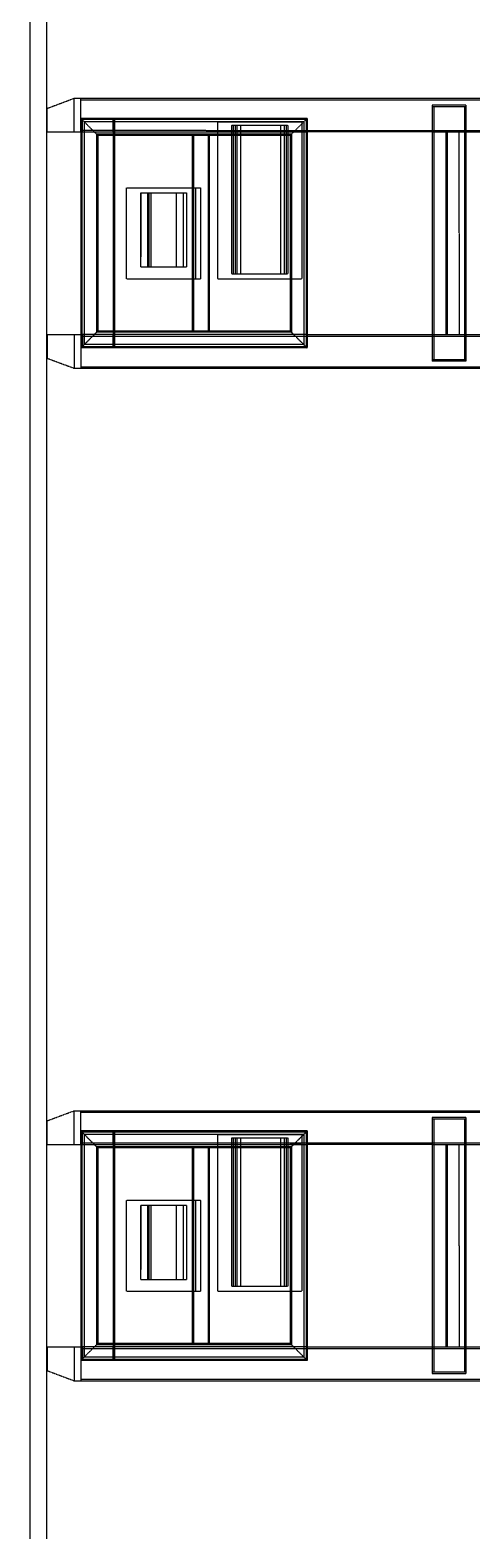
# Model space of a CAD drawing. Header units: millimetres. Extents: x -955179 to -912907, y 62798 to 154298.
# Drawn here: x -943724 to -942416, y 140321 to 144768 of the extents above; entities that cross this region are included whole.
import ezdxf

# ---------------------------------------------------------------- set-up
doc = ezdxf.new("R2010")
doc.units = ezdxf.units.MM
doc.header["$MEASUREMENT"] = 0
doc.linetypes.add('HIDDEN', pattern=[0.375, 0.25, -0.125])
doc.layers.add('CV', color=251, linetype='HIDDEN')

# ---------------------------------------------------------------- blocks, each defined once
blk = doc.blocks.new('TK출하')
at = {"layer": 'CV'}
for p, q in [((-847448, 112084.5, 754.3), (-847448, 138901.7, 412.6)), ((-847398, 112084.5, 753.9), (-847398, 138901.7, 413.1)), ((-847397.7, 134755.2, 699.9), (-847317.7, 134785.2, 699.9)), ((-847397.7, 134755.2, 699.9), (-847317.7, 134785.2, 699.9)), ((-847397.7, 134685.2, 699.9), (-847397.7, 134755.2, 699.9)), ((-847397.7, 134685.2, 699.9), (-847397.7, 134755.2, 699.9)), ((-847317.7, 134785.2, 699.9), (-845583.2, 134785.2, 690.5)), ((-847317.7, 134785.2, 699.9), (-845583.2, 134785.2, 690.5)), ((-847317.7, 134685.2, 699.9), (-847317.7, 134785.2, 699.9)), ((-847317.7, 134685.2, 699.9), (-847317.7, 134785.2, 699.9)), ((-847297.7, 134685.2, 699.9), (-847297.7, 134785.2, 699.9)), ((-847297.7, 134685.2, 699.9), (-847297.7, 134785.2, 699.9)), ((-847297.7, 134780.7, 699.9), (-845037.7, 134780.7, 699.9)), ((-847297.7, 134780.7, 699.9), (-845037.7, 134780.7, 699.9)), ((-846257.7, 134764.7, 699.9), (-846257.7, 134005.7, 699.9)), ((-846257.7, 134764.7, 699.9), (-846257.7, 134005.7, 699.9)), ((-846157.7, 134764.7, 699.9), (-846257.7, 134764.7, 699.9)), ((-846157.7, 134764.7, 699.9), (-846257.7, 134764.7, 699.9)), ((-846157.7, 134760.2, 699.9), (-846257.7, 134760.2, 699.9)), ((-846157.7, 134760.2, 699.9), (-846257.7, 134760.2, 699.9)), ((-846253.2, 134760.2, 699.9), (-846253.2, 134010.2, 699.9)), ((-846253.2, 134760.2, 699.9), (-846253.2, 134010.2, 699.9)), ((-846162.2, 134760.2, 699.9), (-846162.2, 134010.2, 699.9)), ((-846162.2, 134760.2, 699.9), (-846162.2, 134010.2, 699.9)), ((-846157.7, 134764.7, 699.9), (-846157.7, 134005.7, 699.9)), ((-846157.7, 134764.7, 699.9), (-846157.7, 134005.7, 699.9)), ((-846627.7, 134725.2, 699.9), (-847297.7, 134725.2, 699.9)), ((-846627.7, 134725.2, 699.9), (-847297.7, 134725.2, 699.9)), ((-847297.7, 134725.2, 699.9), (-847297.7, 134045.2, 699.9)), ((-847297.7, 134725.2, 699.9), (-847297.7, 134045.2, 699.9)), ((-847297.7, 134725.2, 699.9), (-847247.7, 134675.2, 699.9)), ((-847297.7, 134725.2, 699.9), (-847247.7, 134675.2, 699.9)), ((-847297.7, 134685.2, 699.9), (-847297.7, 134725.2, 699.9)), ((-847297.7, 134685.2, 699.9), (-847297.7, 134725.2, 699.9)), ((-846630.9, 134722, 699.9), (-847294.5, 134722, 699.9)), ((-846630.9, 134722, 699.9), (-847294.5, 134722, 699.9)), ((-847294.5, 134722, 699.9), (-847294.5, 134048.4, 699.9)), ((-847294.5, 134722, 699.9), (-847294.5, 134048.4, 699.9)), ((-847293.2, 134685.2, 699.9), (-847293.2, 134725.2, 699.9)), ((-847293.2, 134685.2, 699.9), (-847293.2, 134725.2, 699.9)), ((-846637.7, 134715.2, 699.9), (-847287.7, 134715.2, 699.9)), ((-846637.7, 134715.2, 699.9), (-847287.7, 134715.2, 699.9)), ((-847287.7, 134715.2, 699.9), (-847287.7, 134055.2, 699.9)), ((-847287.7, 134715.2, 699.9), (-847287.7, 134055.2, 699.9)), ((-847202.2, 134725.2, 699.9), (-847202.2, 134045.2, 699.9)), ((-847202.2, 134685.2, 699.9), (-847202.2, 134725.2, 699.9)), ((-847202.2, 134685.2, 699.9), (-847202.2, 134725.2, 699.9)), ((-847197.7, 134725.2, 699.9), (-847197.7, 134045.2, 699.9)), ((-847197.7, 134725.2, 699.9), (-847197.7, 134045.2, 699.9)), ((-846893, 134715.2, 699.9), (-846643.2, 134715.2, 699.9)), ((-846893, 134715.2, 699.9), (-846643.2, 134715.2, 699.9)), ((-846893, 134715.2, 709.4), (-846893, 134250.2, 709.4)), ((-846893, 134715.2, 709.4), (-846893, 134250.2, 709.4)), ((-846627.7, 134725.2, 699.9), (-846677.7, 134675.2, 699.9)), ((-846627.7, 134725.2, 699.9), (-846677.7, 134675.2, 699.9)), ((-846643.2, 134715.2, 699.9), (-846643.2, 134250.2, 699.9)), ((-846643.2, 134715.2, 699.9), (-846643.2, 134250.2, 699.9)), ((-846637.7, 134715.2, 699.9), (-846637.7, 134055.2, 699.9)), ((-846637.7, 134715.2, 699.9), (-846637.7, 134055.2, 699.9)), ((-846630.9, 134722, 699.9), (-846630.9, 134048.4, 699.9)), ((-846630.9, 134722, 699.9), (-846630.9, 134048.4, 699.9)), ((-846627.7, 134725.2, 699.9), (-846627.7, 134045.2, 699.9)), ((-846627.7, 134725.2, 699.9), (-846627.7, 134045.2, 699.9)), ((-847397.7, 134685.2, 699.9), (-847297.7, 134685.2, 699.9)), ((-847397.7, 134685.2, 699.9), (-847297.7, 134685.2, 699.9)), ((-847297.7, 134690.2, 699.9), (-845342.7, 134689.7, 699.9)), ((-847297.7, 134685.2, 699.9), (-846627.7, 134685.2, 699.9)), ((-846674.5, 134678.4, 699.9), (-847250.9, 134678.4, 699.9)), ((-846674.5, 134678.4, 699.9), (-847250.9, 134678.4, 699.9)), ((-847250.9, 134678.4, 699.9), (-847250.9, 134092, 699.9)), ((-847250.9, 134678.4, 699.9), (-847250.9, 134092, 699.9)), ((-846677.7, 134675.2, 699.9), (-847247.7, 134675.2, 699.9)), ((-846677.7, 134675.2, 699.9), (-847247.7, 134675.2, 699.9)), ((-847247.7, 134675.2, 699.9), (-847247.7, 134095.2, 699.9)), ((-847247.7, 134675.2, 699.9), (-847247.7, 134095.2, 699.9)), ((-846967.7, 134675.2, 699.9), (-846967.7, 134095.2, 699.9)), ((-846967.7, 134675.2, 699.9), (-846967.7, 134095.2, 699.9)), ((-846964.5, 134675.2, 699.9), (-846964.5, 134095.2, 699.9)), ((-846964.5, 134675.2, 699.9), (-846964.5, 134095.2, 699.9)), ((-846920.9, 134675.2, 699.9), (-846920.9, 134095.2, 699.9)), ((-846920.9, 134675.2, 699.9), (-846920.9, 134095.2, 699.9)), ((-846917.7, 134675.2, 699.9), (-846917.7, 134095.2, 699.9)), ((-846917.7, 134675.2, 699.9), (-846917.7, 134095.2, 699.9)), ((-846890, 134685.2, 699.9), (-846856, 134685.2, 699.9)), ((-846890, 134685.2, 699.9), (-846856, 134685.2, 699.9)), ((-846851.5, 134705.2, 699.9), (-846851.5, 134265.2, 699.9)), ((-846851.5, 134705.2, 699.9), (-846851.5, 134265.2, 699.9)), ((-846851.5, 134705.2, 699.9), (-846684.5, 134705.2, 699.9)), ((-846851.5, 134705.2, 699.9), (-846684.5, 134705.2, 699.9)), ((-846846.5, 134705.2, 699.9), (-846846.5, 134265.2, 699.9)), ((-846846.5, 134705.2, 699.9), (-846846.5, 134265.2, 699.9)), ((-846840.5, 134705.2, 699.9), (-846840.5, 134265.2, 699.9)), ((-846840.5, 134705.2, 699.9), (-846840.5, 134265.2, 699.9)), ((-846835.5, 134705.2, 699.9), (-846835.5, 134265.2, 699.9)), ((-846835.5, 134705.2, 699.9), (-846835.5, 134265.2, 699.9)), ((-846825.1, 134705.2, 699.9), (-846825.1, 134265.2, 699.9)), ((-846825.1, 134705.2, 699.9), (-846825.1, 134265.2, 699.9)), ((-846779.1, 134685.2, 699.9), (-846757.4, 134685.2, 699.9)), ((-846779.1, 134685.2, 699.9), (-846757.4, 134685.2, 699.9)), ((-846777.3, 134685.2, 699.9), (-846759.2, 134685.2, 699.9)), ((-846777.3, 134685.2, 699.9), (-846759.2, 134685.2, 699.9)), ((-846706.2, 134705.2, 699.9), (-846706.2, 134265.2, 699.9)), ((-846695.5, 134705.2, 699.9), (-846695.5, 134265.2, 699.9)), ((-846689.5, 134705.2, 699.9), (-846689.5, 134265.2, 699.9)), ((-846689.5, 134705.2, 699.9), (-846689.5, 134265.2, 699.9)), ((-846684.5, 134705.2, 699.9), (-846684.5, 134265.2, 699.9)), ((-846684.5, 134705.2, 699.9), (-846684.5, 134265.2, 699.9)), ((-846646.2, 134685.2, 699.9), (-846680.2, 134685.2, 699.9)), ((-846646.2, 134685.2, 699.9), (-846680.2, 134685.2, 699.9)), ((-846677.7, 134675.2, 699.9), (-846677.7, 134095.2, 699.9)), ((-846677.7, 134675.2, 699.9), (-846677.7, 134095.2, 699.9)), ((-846674.5, 134678.4, 699.9), (-846674.5, 134092, 699.9)), ((-846674.5, 134678.4, 699.9), (-846674.5, 134092, 699.9)), ((-846257.7, 134685.2, 699.9), (-846627.7, 134685.2, 699.9)), ((-846257.7, 134685.2, 699.9), (-846627.7, 134685.2, 699.9)), ((-846257.7, 134685.2, 699.9), (-846157.7, 134685.2, 699.9)), ((-846257.7, 134685.2, 699.9), (-846157.7, 134685.2, 699.9)), ((-846217.7, 134685.2, 699.9), (-846217.7, 134085.2, 699.9)), ((-846213.2, 134685.2, 699.9), (-846213.2, 134085.2, 699.9)), ((-846177.7, 134385.2, 699.9), (-846177.7, 134685.2, 699.9)), ((-846157.7, 134685.2, 699.9), (-845573.2, 134685.2, 699.9)), ((-847162.7, 134520.2, 699.9), (-846942.7, 134520.2, 699.9)), ((-847162.7, 134520.2, 699.9), (-846942.7, 134520.2, 699.9)), ((-847162.7, 134250.2, 699.9), (-847162.7, 134520.2, 699.9)), ((-847162.7, 134250.2, 699.9), (-847162.7, 134520.2, 699.9)), ((-847120.2, 134505.2, 699.9), (-846985.2, 134505.2, 699.9)), ((-847120.2, 134505.2, 699.9), (-847120.2, 134314.4, 699.9)), ((-847120.2, 134285.2, 699.9), (-847120.2, 134505.2, 699.9)), ((-847120.2, 134285.2, 699.9), (-847120.2, 134505.2, 699.9)), ((-847100.7, 134505.2, 699.9), (-847100.7, 134285.2, 699.9)), ((-847095.7, 134285.2, 699.9), (-847095.7, 134505.2, 699.9)), ((-847095.7, 134285.2, 699.9), (-847095.7, 134505.2, 699.9)), ((-847090.7, 134505.2, 699.9), (-847090.7, 134285.2, 699.9)), ((-847090.7, 134505.2, 699.9), (-847090.7, 134285.2, 699.9)), ((-847015.2, 134505.2, 699.9), (-847015.2, 134285.2, 699.9)), ((-846995.2, 134505.2, 699.9), (-846995.2, 134285.2, 699.9)), ((-846995.2, 134505.2, 699.9), (-846995.2, 134285.2, 699.9)), ((-846985.2, 134505.2, 699.9), (-846985.2, 134285.2, 699.9)), ((-846985.2, 134505.2, 699.9), (-846985.2, 134285.2, 699.9)), ((-846957.7, 134250.2, 699.9), (-846957.7, 134520.2, 699.9)), ((-846942.7, 134250.2, 699.9), (-846942.7, 134520.2, 699.9)), ((-846177.7, 134385.2, 699.9), (-846177.7, 134085.2, 699.9)), ((-847120.2, 134285.2, 699.9), (-846985.2, 134285.2, 699.9)), ((-847120.2, 134285.2, 699.9), (-846985.2, 134285.2, 699.9)), ((-846851.5, 134265.2, 699.9), (-846684.5, 134265.2, 699.9)), ((-846851.5, 134265.2, 699.9), (-846684.5, 134265.2, 699.9)), ((-847162.7, 134250.2, 699.9), (-846942.7, 134250.2, 699.9)), ((-847162.7, 134250.2, 699.9), (-846942.7, 134250.2, 699.9)), ((-846893, 134250.2, 699.9), (-846643.2, 134250.2, 699.9)), ((-846893, 134250.2, 699.9), (-846643.2, 134250.2, 699.9)), ((-847247.7, 134095.2, 699.9), (-847297.7, 134045.2, 699.9)), ((-847247.7, 134095.2, 699.9), (-847297.7, 134045.2, 699.9)), ((-846674.5, 134092, 699.9), (-847250.9, 134092, 699.9)), ((-846674.5, 134092, 699.9), (-847250.9, 134092, 699.9)), ((-846677.7, 134095.2, 699.9), (-847247.7, 134095.2, 699.9)), ((-846677.7, 134095.2, 699.9), (-847247.7, 134095.2, 699.9)), ((-846677.7, 134095.2, 699.9), (-846627.7, 134045.2, 699.9)), ((-846677.7, 134095.2, 699.9), (-846627.7, 134045.2, 699.9)), ((-847397.7, 134085.2, 699.9), (-847397.7, 134015.2, 699.9)), ((-847397.7, 134085.2, 699.9), (-847397.7, 134015.2, 699.9)), ((-847396.3, 134085.2, 699.9), (-847297.7, 134085.2, 699.9)), ((-847396.3, 134085.2, 699.9), (-847297.7, 134085.2, 699.9)), ((-847317.7, 134085.2, 699.9), (-847317.7, 133985.2, 699.9)), ((-847317.7, 134085.2, 699.9), (-847317.7, 133985.2, 699.9)), ((-847297.7, 134085.2, 699.9), (-847297.7, 133985.2, 699.9)), ((-847297.7, 134085.2, 699.9), (-847297.7, 133985.2, 699.9)), ((-847297.7, 134085.2, 699.9), (-847297.7, 134045.2, 699.9)), ((-847297.7, 134085.2, 699.9), (-847297.7, 134045.2, 699.9)), ((-847197.7, 134085.2, 699.9), (-847297.7, 134085.2, 699.9)), ((-847197.7, 134085.2, 699.9), (-847297.7, 134085.2, 699.9)), ((-847297.7, 134080.7, 699.9), (-845342.7, 134080.7, 699.9)), ((-846627.7, 134045.2, 699.9), (-847297.7, 134045.2, 699.9)), ((-846627.7, 134045.2, 699.9), (-847297.7, 134045.2, 699.9)), ((-846630.9, 134048.4, 699.9), (-847294.5, 134048.4, 699.9)), ((-846630.9, 134048.4, 699.9), (-847294.5, 134048.4, 699.9)), ((-847293.2, 134085.2, 699.9), (-847293.2, 134045.2, 699.9)), ((-847293.2, 134085.2, 699.9), (-847293.2, 134045.2, 699.9)), ((-846637.7, 134055.2, 699.9), (-847287.7, 134055.2, 699.9)), ((-846637.7, 134055.2, 699.9), (-847287.7, 134055.2, 699.9)), ((-847202.2, 134045.2, 699.9), (-847202.2, 134085.2, 699.9)), ((-847202.2, 134045.2, 699.9), (-847202.2, 134085.2, 699.9)), ((-846627.7, 134085.2, 699.9), (-847197.7, 134085.2, 699.9)), ((-846627.7, 134085.2, 699.9), (-846257.7, 134085.2, 699.9)), ((-846627.7, 134085.2, 699.9), (-846257.7, 134085.2, 699.9)), ((-846257.7, 134085.2, 699.9), (-846157.7, 134085.2, 699.9)), ((-846257.7, 134085.2, 699.9), (-846157.7, 134085.2, 699.9)), ((-846157.7, 134085.2, 699.9), (-845542.7, 134085.2, 699.9)), ((-846157.7, 134085.2, 699.9), (-845542.7, 134085.2, 699.9)), ((-847397.7, 134015.2, 699.9), (-847317.7, 133985.2, 699.9)), ((-847397.7, 134015.2, 699.9), (-847317.7, 133985.2, 699.9)), ((-846157.7, 134010.2, 699.9), (-846257.7, 134010.2, 699.9)), ((-846157.7, 134010.2, 699.9), (-846257.7, 134010.2, 699.9)), ((-846157.7, 134005.7, 699.9), (-846257.7, 134005.7, 699.9)), ((-846157.7, 134005.7, 699.9), (-846257.7, 134005.7, 699.9)), ((-847317.7, 133985.2, 699.9), (-845290.7, 133985.2, 699.9)), ((-847317.7, 133985.2, 699.9), (-845290.7, 133985.2, 699.9)), ((-847297.7, 133989.7, 699.9), (-845290.7, 133989.7, 699.9)), ((-847297.7, 133989.7, 699.9), (-845290.7, 133989.7, 699.9)), ((-847003.3, 133985.2, 699.9), (-846848.1, 133985.2, 699.9)), ((-847003.3, 133985.2, 699.9), (-846848.1, 133985.2, 699.9)), ((-847397.7, 131755.2, 699.9), (-847317.7, 131785.2, 699.9)), ((-847397.7, 131755.2, 699.9), (-847317.7, 131785.2, 699.9)), ((-847317.7, 131785.2, 699.9), (-845583.2, 131785.2, 690.5)), ((-847317.7, 131785.2, 699.9), (-845583.2, 131785.2, 690.5)), ((-847317.7, 131685.2, 699.9), (-847317.7, 131785.2, 699.9)), ((-847317.7, 131685.2, 699.9), (-847317.7, 131785.2, 699.9)), ((-847297.7, 131685.2, 699.9), (-847297.7, 131785.2, 699.9)), ((-847297.7, 131685.2, 699.9), (-847297.7, 131785.2, 699.9)), ((-847297.7, 131780.7, 699.9), (-845037.7, 131780.7, 699.9)), ((-847297.7, 131780.7, 699.9), (-845037.7, 131780.7, 699.9)), ((-847397.7, 131685.2, 699.9), (-847397.7, 131755.2, 699.9)), ((-847397.7, 131685.2, 699.9), (-847397.7, 131755.2, 699.9)), ((-846257.7, 131764.7, 699.9), (-846257.7, 131005.7, 699.9)), ((-846257.7, 131764.7, 699.9), (-846257.7, 131005.7, 699.9)), ((-846157.7, 131764.7, 699.9), (-846257.7, 131764.7, 699.9)), ((-846157.7, 131764.7, 699.9), (-846257.7, 131764.7, 699.9)), ((-846157.7, 131760.2, 699.9), (-846257.7, 131760.2, 699.9)), ((-846157.7, 131760.2, 699.9), (-846257.7, 131760.2, 699.9)), ((-846253.2, 131760.2, 699.9), (-846253.2, 131010.2, 699.9)), ((-846253.2, 131760.2, 699.9), (-846253.2, 131010.2, 699.9)), ((-846162.2, 131760.2, 699.9), (-846162.2, 131010.2, 699.9)), ((-846162.2, 131760.2, 699.9), (-846162.2, 131010.2, 699.9)), ((-846157.7, 131764.7, 699.9), (-846157.7, 131005.7, 699.9)), ((-846157.7, 131764.7, 699.9), (-846157.7, 131005.7, 699.9)), ((-846627.7, 131725.2, 699.9), (-847297.7, 131725.2, 699.9)), ((-846627.7, 131725.2, 699.9), (-847297.7, 131725.2, 699.9)), ((-847297.7, 131725.2, 699.9), (-847297.7, 131045.2, 699.9)), ((-847297.7, 131725.2, 699.9), (-847297.7, 131045.2, 699.9)), ((-847297.7, 131725.2, 699.9), (-847247.7, 131675.2, 699.9)), ((-847297.7, 131725.2, 699.9), (-847247.7, 131675.2, 699.9)), ((-847297.7, 131685.2, 699.9), (-847297.7, 131725.2, 699.9)), ((-847297.7, 131685.2, 699.9), (-847297.7, 131725.2, 699.9)), ((-847297.7, 131690.2, 699.9), (-845342.7, 131689.7, 699.9)), ((-846630.9, 131722, 699.9), (-847294.5, 131722, 699.9)), ((-846630.9, 131722, 699.9), (-847294.5, 131722, 699.9)), ((-847294.5, 131722, 699.9), (-847294.5, 131048.4, 699.9)), ((-847294.5, 131722, 699.9), (-847294.5, 131048.4, 699.9)), ((-847293.2, 131685.2, 699.9), (-847293.2, 131725.2, 699.9)), ((-847293.2, 131685.2, 699.9), (-847293.2, 131725.2, 699.9)), ((-846637.7, 131715.2, 699.9), (-847287.7, 131715.2, 699.9)), ((-846637.7, 131715.2, 699.9), (-847287.7, 131715.2, 699.9)), ((-847287.7, 131715.2, 699.9), (-847287.7, 131055.2, 699.9)), ((-847287.7, 131715.2, 699.9), (-847287.7, 131055.2, 699.9)), ((-847202.2, 131725.2, 699.9), (-847202.2, 131045.2, 699.9)), ((-847202.2, 131685.2, 699.9), (-847202.2, 131725.2, 699.9)), ((-847202.2, 131685.2, 699.9), (-847202.2, 131725.2, 699.9)), ((-847197.7, 131725.2, 699.9), (-847197.7, 131045.2, 699.9)), ((-847197.7, 131725.2, 699.9), (-847197.7, 131045.2, 699.9)), ((-846893, 131715.2, 699.9), (-846643.2, 131715.2, 699.9)), ((-846893, 131715.2, 699.9), (-846643.2, 131715.2, 699.9)), ((-846893, 131715.2, 709.4), (-846893, 131250.2, 709.4)), ((-846893, 131715.2, 709.4), (-846893, 131250.2, 709.4)), ((-846851.5, 131705.2, 699.9), (-846851.5, 131265.2, 699.9)), ((-846851.5, 131705.2, 699.9), (-846851.5, 131265.2, 699.9)), ((-846851.5, 131705.2, 699.9), (-846684.5, 131705.2, 699.9)), ((-846851.5, 131705.2, 699.9), (-846684.5, 131705.2, 699.9)), ((-846846.5, 131705.2, 699.9), (-846846.5, 131265.2, 699.9)), ((-846846.5, 131705.2, 699.9), (-846846.5, 131265.2, 699.9)), ((-846840.5, 131705.2, 699.9), (-846840.5, 131265.2, 699.9)), ((-846840.5, 131705.2, 699.9), (-846840.5, 131265.2, 699.9)), ((-846835.5, 131705.2, 699.9), (-846835.5, 131265.2, 699.9)), ((-846835.5, 131705.2, 699.9), (-846835.5, 131265.2, 699.9)), ((-846825.1, 131705.2, 699.9), (-846825.1, 131265.2, 699.9)), ((-846825.1, 131705.2, 699.9), (-846825.1, 131265.2, 699.9)), ((-846706.2, 131705.2, 699.9), (-846706.2, 131265.2, 699.9)), ((-846695.5, 131705.2, 699.9), (-846695.5, 131265.2, 699.9)), ((-846689.5, 131705.2, 699.9), (-846689.5, 131265.2, 699.9)), ((-846689.5, 131705.2, 699.9), (-846689.5, 131265.2, 699.9)), ((-846684.5, 131705.2, 699.9), (-846684.5, 131265.2, 699.9)), ((-846684.5, 131705.2, 699.9), (-846684.5, 131265.2, 699.9)), ((-846627.7, 131725.2, 699.9), (-846677.7, 131675.2, 699.9)), ((-846627.7, 131725.2, 699.9), (-846677.7, 131675.2, 699.9)), ((-846643.2, 131715.2, 699.9), (-846643.2, 131250.2, 699.9)), ((-846643.2, 131715.2, 699.9), (-846643.2, 131250.2, 699.9)), ((-846637.7, 131715.2, 699.9), (-846637.7, 131055.2, 699.9)), ((-846637.7, 131715.2, 699.9), (-846637.7, 131055.2, 699.9)), ((-846630.9, 131722, 699.9), (-846630.9, 131048.4, 699.9)), ((-846630.9, 131722, 699.9), (-846630.9, 131048.4, 699.9)), ((-846627.7, 131725.2, 699.9), (-846627.7, 131045.2, 699.9)), ((-846627.7, 131725.2, 699.9), (-846627.7, 131045.2, 699.9)), ((-847397.7, 131685.2, 699.9), (-847297.7, 131685.2, 699.9)), ((-847397.7, 131685.2, 699.9), (-847297.7, 131685.2, 699.9)), ((-847297.7, 131685.2, 699.9), (-846627.7, 131685.2, 699.9)), ((-846674.5, 131678.4, 699.9), (-847250.9, 131678.4, 699.9)), ((-846674.5, 131678.4, 699.9), (-847250.9, 131678.4, 699.9)), ((-847250.9, 131678.4, 699.9), (-847250.9, 131092, 699.9)), ((-847250.9, 131678.4, 699.9), (-847250.9, 131092, 699.9)), ((-846677.7, 131675.2, 699.9), (-847247.7, 131675.2, 699.9)), ((-846677.7, 131675.2, 699.9), (-847247.7, 131675.2, 699.9)), ((-847247.7, 131675.2, 699.9), (-847247.7, 131095.2, 699.9)), ((-847247.7, 131675.2, 699.9), (-847247.7, 131095.2, 699.9)), ((-846967.7, 131675.2, 699.9), (-846967.7, 131095.2, 699.9)), ((-846967.7, 131675.2, 699.9), (-846967.7, 131095.2, 699.9)), ((-846964.5, 131675.2, 699.9), (-846964.5, 131095.2, 699.9)), ((-846964.5, 131675.2, 699.9), (-846964.5, 131095.2, 699.9)), ((-846920.9, 131675.2, 699.9), (-846920.9, 131095.2, 699.9)), ((-846920.9, 131675.2, 699.9), (-846920.9, 131095.2, 699.9)), ((-846917.7, 131675.2, 699.9), (-846917.7, 131095.2, 699.9)), ((-846917.7, 131675.2, 699.9), (-846917.7, 131095.2, 699.9)), ((-846890, 131685.2, 699.9), (-846856, 131685.2, 699.9)), ((-846890, 131685.2, 699.9), (-846856, 131685.2, 699.9)), ((-846779.1, 131685.2, 699.9), (-846757.4, 131685.2, 699.9)), ((-846779.1, 131685.2, 699.9), (-846757.4, 131685.2, 699.9)), ((-846777.3, 131685.2, 699.9), (-846759.2, 131685.2, 699.9)), ((-846777.3, 131685.2, 699.9), (-846759.2, 131685.2, 699.9)), ((-846646.2, 131685.2, 699.9), (-846680.2, 131685.2, 699.9)), ((-846646.2, 131685.2, 699.9), (-846680.2, 131685.2, 699.9)), ((-846677.7, 131675.2, 699.9), (-846677.7, 131095.2, 699.9)), ((-846677.7, 131675.2, 699.9), (-846677.7, 131095.2, 699.9)), ((-846674.5, 131678.4, 699.9), (-846674.5, 131092, 699.9)), ((-846674.5, 131678.4, 699.9), (-846674.5, 131092, 699.9)), ((-846257.7, 131685.2, 699.9), (-846627.7, 131685.2, 699.9)), ((-846257.7, 131685.2, 699.9), (-846627.7, 131685.2, 699.9)), ((-846257.7, 131685.2, 699.9), (-846157.7, 131685.2, 699.9)), ((-846257.7, 131685.2, 699.9), (-846157.7, 131685.2, 699.9)), ((-846217.7, 131685.2, 699.9), (-846217.7, 131085.2, 699.9)), ((-846213.2, 131685.2, 699.9), (-846213.2, 131085.2, 699.9)), ((-846177.7, 131385.2, 699.9), (-846177.7, 131685.2, 699.9)), ((-846157.7, 131685.2, 699.9), (-845573.2, 131685.2, 699.9)), ((-847162.7, 131520.2, 699.9), (-846942.7, 131520.2, 699.9)), ((-847162.7, 131520.2, 699.9), (-846942.7, 131520.2, 699.9)), ((-847162.7, 131250.2, 699.9), (-847162.7, 131520.2, 699.9)), ((-847162.7, 131250.2, 699.9), (-847162.7, 131520.2, 699.9)), ((-846957.7, 131250.2, 699.9), (-846957.7, 131520.2, 699.9)), ((-846942.7, 131250.2, 699.9), (-846942.7, 131520.2, 699.9)), ((-847120.2, 131505.2, 699.9), (-846985.2, 131505.2, 699.9)), ((-847120.2, 131505.2, 699.9), (-847120.2, 131314.4, 699.9)), ((-847120.2, 131285.2, 699.9), (-847120.2, 131505.2, 699.9)), ((-847120.2, 131285.2, 699.9), (-847120.2, 131505.2, 699.9)), ((-847100.7, 131505.2, 699.9), (-847100.7, 131285.2, 699.9)), ((-847095.7, 131285.2, 699.9), (-847095.7, 131505.2, 699.9)), ((-847095.7, 131285.2, 699.9), (-847095.7, 131505.2, 699.9)), ((-847090.7, 131505.2, 699.9), (-847090.7, 131285.2, 699.9)), ((-847090.7, 131505.2, 699.9), (-847090.7, 131285.2, 699.9)), ((-847015.2, 131505.2, 699.9), (-847015.2, 131285.2, 699.9)), ((-846995.2, 131505.2, 699.9), (-846995.2, 131285.2, 699.9)), ((-846995.2, 131505.2, 699.9), (-846995.2, 131285.2, 699.9)), ((-846985.2, 131505.2, 699.9), (-846985.2, 131285.2, 699.9)), ((-846985.2, 131505.2, 699.9), (-846985.2, 131285.2, 699.9)), ((-846177.7, 131385.2, 699.9), (-846177.7, 131085.2, 699.9)), ((-847120.2, 131285.2, 699.9), (-846985.2, 131285.2, 699.9)), ((-847120.2, 131285.2, 699.9), (-846985.2, 131285.2, 699.9)), ((-847162.7, 131250.2, 699.9), (-846942.7, 131250.2, 699.9)), ((-847162.7, 131250.2, 699.9), (-846942.7, 131250.2, 699.9)), ((-846893, 131250.2, 699.9), (-846643.2, 131250.2, 699.9)), ((-846893, 131250.2, 699.9), (-846643.2, 131250.2, 699.9)), ((-846851.5, 131265.2, 699.9), (-846684.5, 131265.2, 699.9)), ((-846851.5, 131265.2, 699.9), (-846684.5, 131265.2, 699.9)), ((-847397.7, 131085.2, 699.9), (-847397.7, 131015.2, 699.9)), ((-847397.7, 131085.2, 699.9), (-847397.7, 131015.2, 699.9)), ((-847396.3, 131085.2, 699.9), (-847297.7, 131085.2, 699.9)), ((-847396.3, 131085.2, 699.9), (-847297.7, 131085.2, 699.9)), ((-847317.7, 131085.2, 699.9), (-847317.7, 130985.2, 699.9)), ((-847317.7, 131085.2, 699.9), (-847317.7, 130985.2, 699.9)), ((-847247.7, 131095.2, 699.9), (-847297.7, 131045.2, 699.9)), ((-847247.7, 131095.2, 699.9), (-847297.7, 131045.2, 699.9)), ((-847297.7, 131085.2, 699.9), (-847297.7, 130985.2, 699.9)), ((-847297.7, 131085.2, 699.9), (-847297.7, 130985.2, 699.9)), ((-847297.7, 131085.2, 699.9), (-847297.7, 131045.2, 699.9)), ((-847297.7, 131085.2, 699.9), (-847297.7, 131045.2, 699.9)), ((-847197.7, 131085.2, 699.9), (-847297.7, 131085.2, 699.9)), ((-847197.7, 131085.2, 699.9), (-847297.7, 131085.2, 699.9)), ((-847297.7, 131080.7, 699.9), (-845342.7, 131080.7, 699.9)), ((-847293.2, 131085.2, 699.9), (-847293.2, 131045.2, 699.9)), ((-847293.2, 131085.2, 699.9), (-847293.2, 131045.2, 699.9)), ((-846674.5, 131092, 699.9), (-847250.9, 131092, 699.9)), ((-846674.5, 131092, 699.9), (-847250.9, 131092, 699.9)), ((-846677.7, 131095.2, 699.9), (-847247.7, 131095.2, 699.9)), ((-846677.7, 131095.2, 699.9), (-847247.7, 131095.2, 699.9)), ((-847202.2, 131045.2, 699.9), (-847202.2, 131085.2, 699.9)), ((-847202.2, 131045.2, 699.9), (-847202.2, 131085.2, 699.9)), ((-846627.7, 131085.2, 699.9), (-847197.7, 131085.2, 699.9)), ((-846677.7, 131095.2, 699.9), (-846627.7, 131045.2, 699.9)), ((-846677.7, 131095.2, 699.9), (-846627.7, 131045.2, 699.9)), ((-846627.7, 131085.2, 699.9), (-846257.7, 131085.2, 699.9)), ((-846627.7, 131085.2, 699.9), (-846257.7, 131085.2, 699.9)), ((-846257.7, 131085.2, 699.9), (-846157.7, 131085.2, 699.9)), ((-846257.7, 131085.2, 699.9), (-846157.7, 131085.2, 699.9)), ((-846157.7, 131085.2, 699.9), (-845542.7, 131085.2, 699.9)), ((-846157.7, 131085.2, 699.9), (-845542.7, 131085.2, 699.9)), ((-846627.7, 131045.2, 699.9), (-847297.7, 131045.2, 699.9)), ((-846627.7, 131045.2, 699.9), (-847297.7, 131045.2, 699.9)), ((-846630.9, 131048.4, 699.9), (-847294.5, 131048.4, 699.9)), ((-846630.9, 131048.4, 699.9), (-847294.5, 131048.4, 699.9)), ((-846637.7, 131055.2, 699.9), (-847287.7, 131055.2, 699.9)), ((-846637.7, 131055.2, 699.9), (-847287.7, 131055.2, 699.9)), ((-847397.7, 131015.2, 699.9), (-847317.7, 130985.2, 699.9)), ((-847397.7, 131015.2, 699.9), (-847317.7, 130985.2, 699.9)), ((-847317.7, 130985.2, 699.9), (-845290.7, 130985.2, 699.9)), ((-847317.7, 130985.2, 699.9), (-845290.7, 130985.2, 699.9)), ((-847297.7, 130989.7, 699.9), (-845290.7, 130989.7, 699.9)), ((-847297.7, 130989.7, 699.9), (-845290.7, 130989.7, 699.9)), ((-847003.3, 130985.2, 699.9), (-846848.1, 130985.2, 699.9)), ((-847003.3, 130985.2, 699.9), (-846848.1, 130985.2, 699.9)), ((-846157.7, 131010.2, 699.9), (-846257.7, 131010.2, 699.9)), ((-846157.7, 131010.2, 699.9), (-846257.7, 131010.2, 699.9)), ((-846157.7, 131005.7, 699.9), (-846257.7, 131005.7, 699.9)), ((-846157.7, 131005.7, 699.9), (-846257.7, 131005.7, 699.9))]:
    blk.add_line(p, q, dxfattribs=at)

msp = doc.modelspace()

# ---------------------------------------------------------------- block references
at = {"layer": 'CV'}
msp.add_blockref('TK출하', (-96275.8, 9780.8, -202.6), dxfattribs=at)

doc.saveas('drawing.dxf')
